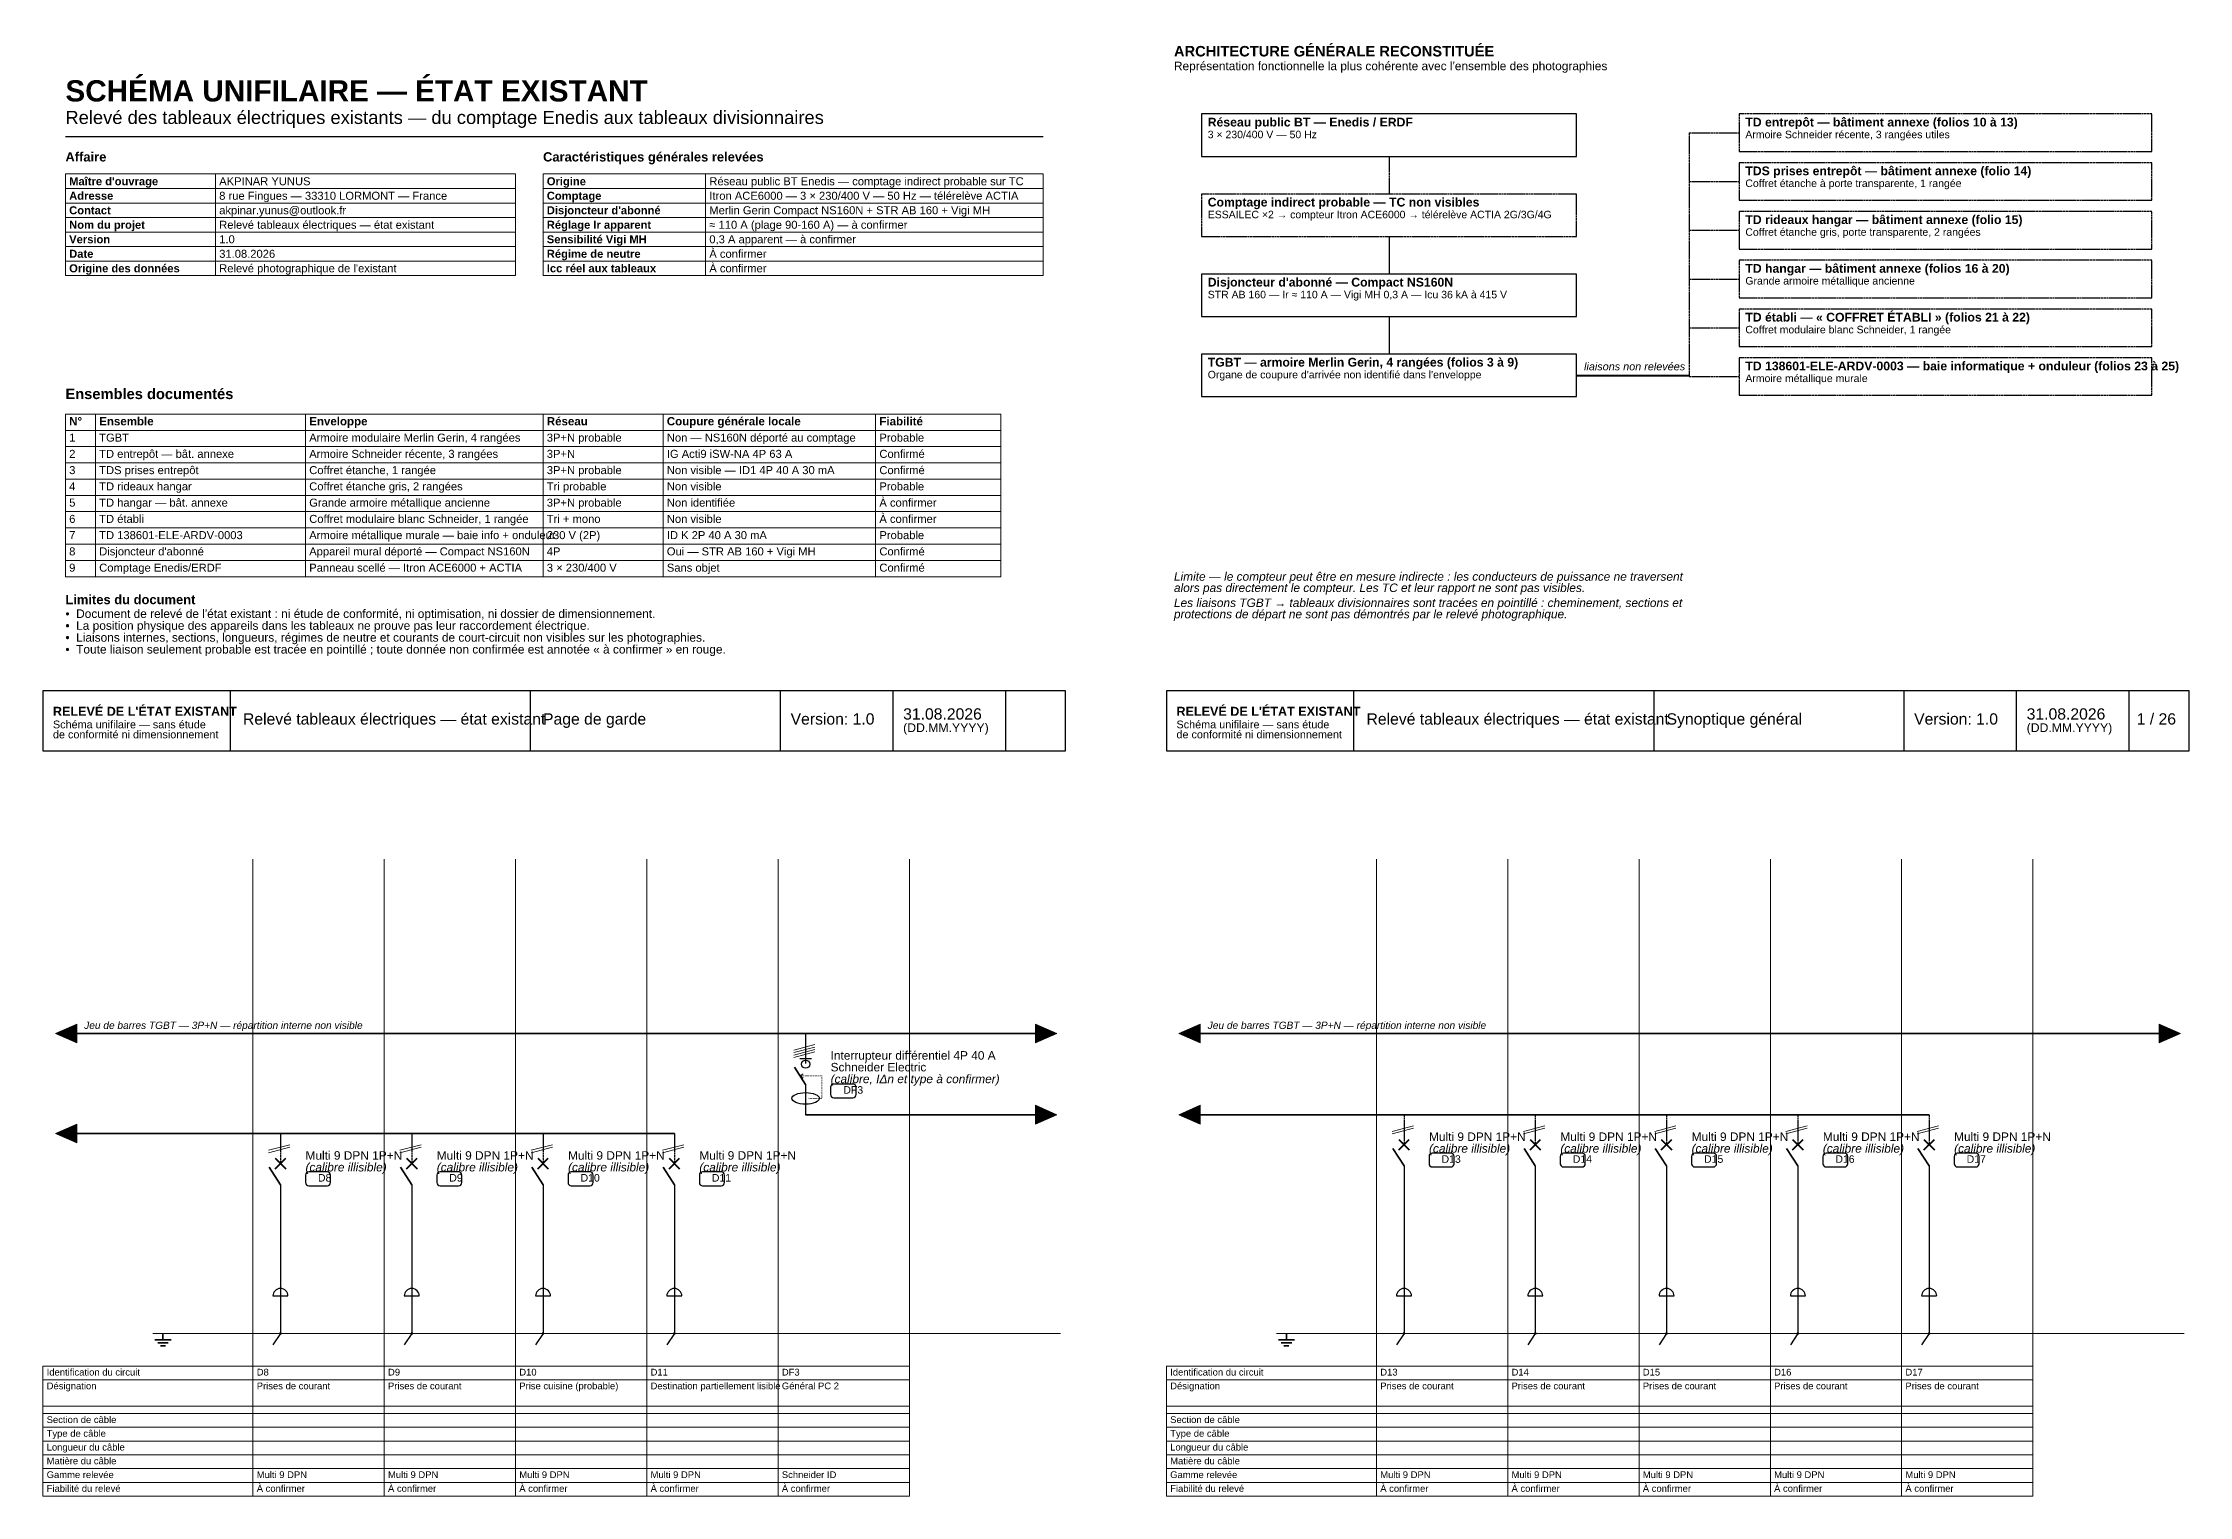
# Model space of a CAD drawing. Header units: millimetres. Extents: x 4 to 1561, y -1145 to 205.
# Drawn here: x 4 to 610, y -205 to 205 of the extents above; entities that cross this region are included whole.
import ezdxf

# ---------------------------------------------------------------- set-up
doc = ezdxf.new("R2010")
doc.units = ezdxf.units.MM
doc.header["$LTSCALE"] = 0.5
doc.linetypes.add('DASHED', pattern=[1.524, 1.27, -0.254])
doc.linetypes.add('DOT', pattern=[0.508, 0, -0.508])
for name, color, linetype, lineweight, plot in [('RENVOIS_FOLIO', 5, 'Continuous', 0, False), ('SCHEMA', 7, 'Continuous', 0, False), ('SCHEMA_PROBABLE', 7, 'DASHED', 0, False), ('SYMBOLES', 7, 'Continuous', 0, False), ('TERRE', 3, 'Continuous', 0, False), ('TEXTE', 7, 'Continuous', 0, False), ('TEXTE_A_CONFIRMER', 1, 'Continuous', 0, False), ('TRAME', 253, 'Continuous', 0, False)]:
    doc.layers.add(name, color=color, linetype=linetype, lineweight=lineweight, plot=plot)
doc.styles.add('SCHEMA', font='arial.ttf')
doc.styles.add('SCHEMA_GRAS', font='arialbd.ttf')
doc.styles.add('SCHEMA_ITAL', font='ariali.ttf')

msp = doc.modelspace()

# ---------------------------------------------------------------- hatches: boundary and pattern name
at = {"layer": 'RENVOIS_FOLIO'}
for points in [[(13.76, -72.13), (7.76, -74.78), (13.76, -77.42)], [(284.3, -72.13), (290.3, -74.78), (284.3, -77.42)], [(330.76, -72.13), (324.76, -74.78), (330.76, -77.42)], [(601.3, -72.13), (607.3, -74.78), (601.3, -77.42)], [(284.3, -95.06), (290.3, -97.71), (284.3, -100.35)], [(330.76, -95.06), (324.76, -97.71), (330.76, -100.35)], [(13.76, -100.35), (7.76, -103), (13.76, -105.65)]]:
    msp.add_hatch(color=7, dxfattribs=at).paths.add_polyline_path(points)
at = {"layer": 'SCHEMA'}
h = msp.add_hatch(color=7, dxfattribs=at)
edge = h.paths.add_edge_path()
edge.add_arc((71.26, -159.44), 0.388, 0, 360)
h = msp.add_hatch(color=7, dxfattribs=at)
edge = h.paths.add_edge_path()
edge.add_arc((108.3, -159.44), 0.388, 0, 360)
h = msp.add_hatch(color=7, dxfattribs=at)
edge = h.paths.add_edge_path()
edge.add_arc((145.34, -159.44), 0.388, 0, 360)
h = msp.add_hatch(color=7, dxfattribs=at)
edge = h.paths.add_edge_path()
edge.add_arc((182.39, -159.44), 0.388, 0, 360)
h = msp.add_hatch(color=7, dxfattribs=at)
edge = h.paths.add_edge_path()
edge.add_arc((388.26, -159.44), 0.388, 0, 360)
h = msp.add_hatch(color=7, dxfattribs=at)
edge = h.paths.add_edge_path()
edge.add_arc((425.3, -159.44), 0.388, 0, 360)
h = msp.add_hatch(color=7, dxfattribs=at)
edge = h.paths.add_edge_path()
edge.add_arc((462.34, -159.44), 0.388, 0, 360)
h = msp.add_hatch(color=7, dxfattribs=at)
edge = h.paths.add_edge_path()
edge.add_arc((499.39, -159.44), 0.388, 0, 360)
h = msp.add_hatch(color=7, dxfattribs=at)
edge = h.paths.add_edge_path()
edge.add_arc((536.43, -159.44), 0.388, 0, 360)

# ---------------------------------------------------------------- linework, layer by layer
at = {"layer": 'RENVOIS_FOLIO'}
for points in [[(13.76, -72.13), (7.76, -74.78), (13.76, -77.42)], [(284.3, -72.13), (290.3, -74.78), (284.3, -77.42)], [(330.76, -72.13), (324.76, -74.78), (330.76, -77.42)], [(601.3, -72.13), (607.3, -74.78), (601.3, -77.42)], [(284.3, -95.06), (290.3, -97.71), (284.3, -100.35)], [(330.76, -95.06), (324.76, -97.71), (330.76, -100.35)], [(13.76, -100.35), (7.76, -103), (13.76, -105.65)]]:
    msp.add_lwpolyline(points, close=True, dxfattribs=at)
at = {"layer": 'SCHEMA', "lineweight": 30}
for p, q in [((10.58, 178.25), (286.42, 178.25)), ((384.03, 150.03), (384.03, 139.45)), ((384.03, 127.45), (384.03, 116.87)), ((219.43, -74.78), (219.43, -83.24)), ((217.81, -81.83), (221.05, -81.83)), ((219.43, -89.24), (219.43, -97.71)), ((388.26, -112.17), (388.26, -159.44)), ((425.3, -112.17), (425.3, -159.44)), ((462.34, -112.17), (462.34, -159.44)), ((499.39, -112.17), (499.39, -159.44)), ((536.43, -112.17), (536.43, -159.44)), ((71.26, -117.46), (71.26, -159.44)), ((108.3, -117.46), (108.3, -159.44)), ((145.34, -117.46), (145.34, -159.44)), ((182.39, -117.46), (182.39, -159.44)), ((69.14, -148.86), (73.38, -148.86)), ((106.19, -148.86), (110.42, -148.86)), ((143.23, -148.86), (147.46, -148.86)), ((180.27, -148.86), (184.5, -148.86)), ((386.14, -148.86), (390.38, -148.86)), ((423.19, -148.86), (427.42, -148.86)), ((460.23, -148.86), (464.46, -148.86)), ((497.27, -148.86), (501.5, -148.86)), ((534.31, -148.86), (538.54, -148.86)), ((71.26, -159.44), (69.14, -162.62)), ((108.3, -159.44), (106.19, -162.62)), ((145.34, -159.44), (143.23, -162.62)), ((182.39, -159.44), (180.27, -162.62)), ((388.26, -159.44), (386.14, -162.62)), ((425.3, -159.44), (423.19, -162.62)), ((462.34, -159.44), (460.23, -162.62)), ((499.39, -159.44), (497.27, -162.62)), ((536.43, -159.44), (534.31, -162.62))]:
    msp.add_line(p, q, dxfattribs=at)
at = {"layer": 'SCHEMA', "lineweight": 40}
for p, q in [((436.94, 110.87), (468.69, 110.87)), ((386.78, -107.66), (389.74, -104.69)), ((386.78, -104.69), (389.74, -107.66)), ((423.82, -107.66), (426.78, -104.69)), ((423.82, -104.69), (426.78, -107.66)), ((460.86, -107.66), (463.83, -104.69)), ((460.86, -104.69), (463.83, -107.66)), ((497.9, -107.66), (500.87, -104.69)), ((497.9, -104.69), (500.87, -107.66)), ((534.95, -107.66), (537.91, -104.69)), ((534.95, -104.69), (537.91, -107.66)), ((69.78, -112.95), (72.74, -109.98)), ((69.78, -109.98), (72.74, -112.95)), ((106.82, -112.95), (109.78, -109.98)), ((106.82, -109.98), (109.78, -112.95)), ((143.86, -112.95), (146.83, -109.98)), ((143.86, -109.98), (146.83, -112.95)), ((180.9, -112.95), (183.87, -109.98)), ((180.9, -109.98), (183.87, -112.95))]:
    msp.add_line(p, q, dxfattribs=at)
at = {"layer": 'SCHEMA', "lineweight": 35}
for p, q in [((13.76, -74.78), (284.3, -74.78)), ((330.76, -74.78), (601.3, -74.78)), ((216.25, -84.3), (219.43, -89.24)), ((219.43, -97.71), (284.3, -97.71)), ((330.76, -97.71), (536.43, -97.71)), ((13.76, -103), (182.39, -103)), ((385.09, -107.23), (388.26, -112.17)), ((422.13, -107.23), (425.3, -112.17)), ((459.17, -107.23), (462.34, -112.17)), ((496.21, -107.23), (499.39, -112.17)), ((533.25, -107.23), (536.43, -112.17)), ((68.09, -112.53), (71.26, -117.46)), ((105.13, -112.53), (108.3, -117.46)), ((142.17, -112.53), (145.34, -117.46)), ((179.21, -112.53), (182.39, -117.46)), ((35.81, -161.21), (40.39, -161.21)), ((36.62, -162.06), (39.58, -162.06)), ((37.39, -162.9), (38.81, -162.9)), ((38.1, -159.44), (38.1, -161.21)), ((352.81, -161.21), (357.39, -161.21)), ((353.62, -162.06), (356.58, -162.06)), ((354.39, -162.9), (355.81, -162.9)), ((355.1, -159.44), (355.1, -161.21))]:
    msp.add_line(p, q, dxfattribs=at)
at = {"layer": 'SCHEMA', "lineweight": 30}
for points in [[(331.11, 172.61), (436.94, 172.61), (436.94, 184.6), (331.11, 184.6)], [(331.11, 127.45), (436.94, 127.45), (436.94, 139.45), (331.11, 139.45)], [(331.11, 104.87), (436.94, 104.87), (436.94, 116.87), (331.11, 116.87)]]:
    msp.add_lwpolyline(points, close=True, dxfattribs=at)
msp.add_circle((219.43, -83.46), 1.16, dxfattribs=at)
for centre in [(71.26, -148.86), (108.3, -148.86), (145.34, -148.86), (182.39, -148.86), (388.26, -148.86), (425.3, -148.86), (462.34, -148.86), (499.39, -148.86), (536.43, -148.86)]:
    msp.add_arc(centre, 2.12, 0, 180, dxfattribs=at)
msp.add_ellipse((219.43, -93.12), major_axis=(3.88, 0), ratio=0.418182, dxfattribs=at)
at = {"layer": 'SCHEMA_PROBABLE', "lineweight": 30}
for p, q in [((468.69, 179.31), (482.81, 179.31)), ((468.69, 179.31), (468.69, 110.52)), ((384.03, 172.61), (384.03, 162.02)), ((468.69, 165.55), (482.81, 165.55)), ((468.69, 151.79), (482.81, 151.79)), ((468.69, 138.03), (482.81, 138.03)), ((468.69, 124.28), (482.81, 124.28)), ((468.69, 110.52), (482.81, 110.52)), ((388.26, -97.71), (388.26, -106.17)), ((425.3, -97.71), (425.3, -106.17)), ((462.34, -97.71), (462.34, -106.17)), ((499.39, -97.71), (499.39, -106.17)), ((536.43, -97.71), (536.43, -106.17)), ((71.26, -103), (71.26, -111.47)), ((108.3, -103), (108.3, -111.47)), ((145.34, -103), (145.34, -111.47)), ((182.39, -103), (182.39, -111.47))]:
    msp.add_line(p, q, dxfattribs=at)
for points in [[(482.81, 174.02), (599.22, 174.02), (599.22, 184.6), (482.81, 184.6)], [(482.81, 160.26), (599.22, 160.26), (599.22, 170.84), (482.81, 170.84)], [(331.11, 150.03), (436.94, 150.03), (436.94, 162.02), (331.11, 162.02)], [(482.81, 146.5), (599.22, 146.5), (599.22, 157.08), (482.81, 157.08)], [(482.81, 132.74), (599.22, 132.74), (599.22, 143.33), (482.81, 143.33)], [(482.81, 118.98), (599.22, 118.98), (599.22, 129.57), (482.81, 129.57)], [(482.81, 105.23), (599.22, 105.23), (599.22, 115.81), (482.81, 115.81)]]:
    msp.add_lwpolyline(points, close=True, dxfattribs=at)
at = {"layer": 'SYMBOLES', "lineweight": 15}
for p, q in [((52.92, 163.58), (52.92, 167.67)), ((52.92, 159.48), (52.92, 163.58)), ((191.21, 163.58), (191.21, 167.67)), ((191.21, 159.48), (191.21, 163.58)), ((52.92, 155.39), (52.92, 159.48)), ((191.21, 155.39), (191.21, 159.48)), ((52.92, 151.3), (52.92, 155.39)), ((191.21, 151.3), (191.21, 155.39)), ((52.92, 147.21), (52.92, 151.3)), ((52.92, 143.11), (52.92, 147.21)), ((191.21, 147.21), (191.21, 151.3)), ((191.21, 143.11), (191.21, 147.21)), ((52.92, 139.02), (52.92, 143.11)), ((191.21, 139.02), (191.21, 143.11)), ((4.23, -168.62), (248.71, -168.62)), ((4.23, -205.31), (4.23, -168.62)), ((63.5, -205.31), (63.5, -168.62)), ((100.54, -205.31), (100.54, -168.62)), ((137.58, -205.31), (137.58, -168.62)), ((174.62, -205.31), (174.62, -168.62)), ((211.67, -205.31), (211.67, -168.62)), ((248.71, -205.31), (248.71, -168.62)), ((321.23, -168.62), (565.71, -168.62)), ((321.23, -205.31), (321.23, -168.62)), ((380.5, -205.31), (380.5, -168.62)), ((417.54, -205.31), (417.54, -168.62)), ((454.58, -205.31), (454.58, -168.62)), ((491.62, -205.31), (491.62, -168.62)), ((528.67, -205.31), (528.67, -168.62)), ((565.71, -205.31), (565.71, -168.62)), ((4.23, -172.5), (248.71, -172.5)), ((321.23, -172.5), (565.71, -172.5)), ((4.23, -179.91), (248.71, -179.91)), ((321.23, -179.91), (565.71, -179.91)), ((4.23, -182.02), (248.71, -182.02)), ((4.23, -185.9), (248.71, -185.9)), ((321.23, -182.02), (565.71, -182.02)), ((321.23, -185.9), (565.71, -185.9)), ((4.23, -189.78), (248.71, -189.78)), ((4.23, -193.66), (248.71, -193.66)), ((321.23, -189.78), (565.71, -189.78)), ((321.23, -193.66), (565.71, -193.66)), ((4.23, -197.54), (248.71, -197.54)), ((321.23, -197.54), (565.71, -197.54)), ((4.23, -201.43), (248.71, -201.43)), ((4.23, -205.31), (248.71, -205.31)), ((321.23, -201.43), (565.71, -201.43)), ((321.23, -205.31), (565.71, -205.31))]:
    msp.add_line(p, q, dxfattribs=at)
at = {"layer": 'SYMBOLES', "lineweight": 25}
for p, q in [((57.15, 4.94), (57.15, 21.87)), ((141.82, 4.94), (141.82, 21.87)), ((212.37, 4.94), (212.37, 21.87)), ((244.12, 4.94), (244.12, 21.87)), ((275.87, 4.94), (275.87, 21.87)), ((374.15, 4.94), (374.15, 21.87)), ((458.82, 4.94), (458.82, 21.87)), ((529.37, 4.94), (529.37, 21.87)), ((561.12, 4.94), (561.12, 21.87)), ((592.87, 4.94), (592.87, 21.87))]:
    msp.add_line(p, q, dxfattribs=at)
at = {"layer": 'SYMBOLES', "lineweight": 20}
for p, q in [((216.08, -79.54), (222.07, -77.95)), ((216.08, -80.21), (222.07, -78.62)), ((216.08, -80.88), (222.07, -79.29)), ((216.08, -81.55), (222.07, -79.96)), ((217.88, -86.77), (218.72, -86.14)), ((217.88, -86.77), (218.72, -87.41)), ((384.91, -102.47), (390.91, -100.88)), ((384.91, -103.14), (390.91, -101.55)), ((421.95, -102.47), (427.95, -100.88)), ((421.95, -103.14), (427.95, -101.55)), ((458.99, -102.47), (464.99, -100.88)), ((458.99, -103.14), (464.99, -101.55)), ((496.03, -102.47), (502.03, -100.88)), ((496.03, -103.14), (502.03, -101.55)), ((533.08, -102.47), (539.07, -100.88)), ((533.08, -103.14), (539.07, -101.55)), ((67.91, -107.76), (73.91, -106.17)), ((67.91, -108.43), (73.91, -106.85)), ((104.95, -107.76), (110.95, -106.17)), ((104.95, -108.43), (110.95, -106.85)), ((141.99, -107.76), (147.99, -106.17)), ((141.99, -108.43), (147.99, -106.85)), ((179.03, -107.76), (185.03, -106.17)), ((179.03, -108.43), (185.03, -106.85))]:
    msp.add_line(p, q, dxfattribs=at)
at = {"layer": 'SYMBOLES', "linetype": 'DOT', "lineweight": 20}
for p, q in [((217.88, -86.77), (224.01, -86.77)), ((224.01, -86.77), (224.01, -93.12)), ((224.01, -93.12), (220.13, -93.12))]:
    msp.add_line(p, q, dxfattribs=at)
at = {"layer": 'SYMBOLES', "lineweight": 15}
for points in [[(10.58, 163.58), (137.58, 163.58), (137.58, 167.67), (10.58, 167.67)], [(10.58, 159.48), (137.58, 159.48), (137.58, 163.58), (10.58, 163.58)], [(145.34, 163.58), (286.46, 163.58), (286.46, 167.67), (145.34, 167.67)], [(145.34, 159.48), (286.46, 159.48), (286.46, 163.58), (145.34, 163.58)], [(10.58, 155.39), (137.58, 155.39), (137.58, 159.48), (10.58, 159.48)], [(145.34, 155.39), (286.46, 155.39), (286.46, 159.48), (145.34, 159.48)], [(10.58, 151.3), (137.58, 151.3), (137.58, 155.39), (10.58, 155.39)], [(145.34, 151.3), (286.46, 151.3), (286.46, 155.39), (145.34, 155.39)], [(10.58, 147.21), (137.58, 147.21), (137.58, 151.3), (10.58, 151.3)], [(10.58, 143.11), (137.58, 143.11), (137.58, 147.21), (10.58, 147.21)], [(145.34, 147.21), (286.46, 147.21), (286.46, 151.3), (145.34, 151.3)], [(145.34, 143.11), (286.46, 143.11), (286.46, 147.21), (145.34, 147.21)], [(10.58, 139.02), (137.58, 139.02), (137.58, 143.11), (10.58, 143.11)], [(145.34, 139.02), (286.46, 139.02), (286.46, 143.11), (145.34, 143.11)]]:
    msp.add_lwpolyline(points, close=True, dxfattribs=at)
at = {"layer": 'SYMBOLES', "lineweight": 18}
for points in [[(10.58, 95.35), (19.05, 95.35), (19.05, 99.93), (10.58, 99.93)], [(19.05, 95.35), (78.32, 95.35), (78.32, 99.93), (19.05, 99.93)], [(78.32, 95.35), (145.34, 95.35), (145.34, 99.93), (78.32, 99.93)], [(145.34, 95.35), (179.21, 95.35), (179.21, 99.93), (145.34, 99.93)], [(179.21, 95.35), (239.18, 95.35), (239.18, 99.93), (179.21, 99.93)], [(239.18, 95.35), (274.46, 95.35), (274.46, 99.93), (239.18, 99.93)], [(10.58, 90.76), (19.05, 90.76), (19.05, 95.35), (10.58, 95.35)], [(19.05, 90.76), (78.32, 90.76), (78.32, 95.35), (19.05, 95.35)], [(78.32, 90.76), (145.34, 90.76), (145.34, 95.35), (78.32, 95.35)], [(145.34, 90.76), (179.21, 90.76), (179.21, 95.35), (145.34, 95.35)], [(179.21, 90.76), (239.18, 90.76), (239.18, 95.35), (179.21, 95.35)], [(239.18, 90.76), (274.46, 90.76), (274.46, 95.35), (239.18, 95.35)], [(10.58, 86.18), (19.05, 86.18), (19.05, 90.76), (10.58, 90.76)], [(10.58, 81.59), (19.05, 81.59), (19.05, 86.18), (10.58, 86.18)], [(19.05, 86.18), (78.32, 86.18), (78.32, 90.76), (19.05, 90.76)], [(19.05, 81.59), (78.32, 81.59), (78.32, 86.18), (19.05, 86.18)], [(78.32, 86.18), (145.34, 86.18), (145.34, 90.76), (78.32, 90.76)], [(78.32, 81.59), (145.34, 81.59), (145.34, 86.18), (78.32, 86.18)], [(145.34, 86.18), (179.21, 86.18), (179.21, 90.76), (145.34, 90.76)], [(145.34, 81.59), (179.21, 81.59), (179.21, 86.18), (145.34, 86.18)], [(179.21, 86.18), (239.18, 86.18), (239.18, 90.76), (179.21, 90.76)], [(179.21, 81.59), (239.18, 81.59), (239.18, 86.18), (179.21, 86.18)], [(239.18, 86.18), (274.46, 86.18), (274.46, 90.76), (239.18, 90.76)], [(239.18, 81.59), (274.46, 81.59), (274.46, 86.18), (239.18, 86.18)], [(10.58, 77), (19.05, 77), (19.05, 81.59), (10.58, 81.59)], [(19.05, 77), (78.32, 77), (78.32, 81.59), (19.05, 81.59)], [(78.32, 77), (145.34, 77), (145.34, 81.59), (78.32, 81.59)], [(145.34, 77), (179.21, 77), (179.21, 81.59), (145.34, 81.59)], [(179.21, 77), (239.18, 77), (239.18, 81.59), (179.21, 81.59)], [(239.18, 77), (274.46, 77), (274.46, 81.59), (239.18, 81.59)], [(10.58, 72.42), (19.05, 72.42), (19.05, 77), (10.58, 77)], [(19.05, 72.42), (78.32, 72.42), (78.32, 77), (19.05, 77)], [(78.32, 72.42), (145.34, 72.42), (145.34, 77), (78.32, 77)], [(145.34, 72.42), (179.21, 72.42), (179.21, 77), (145.34, 77)], [(179.21, 72.42), (239.18, 72.42), (239.18, 77), (179.21, 77)], [(239.18, 72.42), (274.46, 72.42), (274.46, 77), (239.18, 77)], [(10.58, 67.83), (19.05, 67.83), (19.05, 72.42), (10.58, 72.42)], [(10.58, 63.25), (19.05, 63.25), (19.05, 67.83), (10.58, 67.83)], [(19.05, 67.83), (78.32, 67.83), (78.32, 72.42), (19.05, 72.42)], [(19.05, 63.25), (78.32, 63.25), (78.32, 67.83), (19.05, 67.83)], [(78.32, 67.83), (145.34, 67.83), (145.34, 72.42), (78.32, 72.42)], [(78.32, 63.25), (145.34, 63.25), (145.34, 67.83), (78.32, 67.83)], [(145.34, 67.83), (179.21, 67.83), (179.21, 72.42), (145.34, 72.42)], [(145.34, 63.25), (179.21, 63.25), (179.21, 67.83), (145.34, 67.83)], [(179.21, 67.83), (239.18, 67.83), (239.18, 72.42), (179.21, 72.42)], [(179.21, 63.25), (239.18, 63.25), (239.18, 67.83), (179.21, 67.83)], [(239.18, 67.83), (274.46, 67.83), (274.46, 72.42), (239.18, 72.42)], [(239.18, 63.25), (274.46, 63.25), (274.46, 67.83), (239.18, 67.83)], [(10.58, 58.66), (19.05, 58.66), (19.05, 63.25), (10.58, 63.25)], [(19.05, 58.66), (78.32, 58.66), (78.32, 63.25), (19.05, 63.25)], [(78.32, 58.66), (145.34, 58.66), (145.34, 63.25), (78.32, 63.25)], [(145.34, 58.66), (179.21, 58.66), (179.21, 63.25), (145.34, 63.25)], [(179.21, 58.66), (239.18, 58.66), (239.18, 63.25), (179.21, 63.25)], [(239.18, 58.66), (274.46, 58.66), (274.46, 63.25), (239.18, 63.25)], [(10.58, 54.07), (19.05, 54.07), (19.05, 58.66), (10.58, 58.66)], [(19.05, 54.07), (78.32, 54.07), (78.32, 58.66), (19.05, 58.66)], [(78.32, 54.07), (145.34, 54.07), (145.34, 58.66), (78.32, 58.66)], [(145.34, 54.07), (179.21, 54.07), (179.21, 58.66), (145.34, 58.66)], [(179.21, 54.07), (239.18, 54.07), (239.18, 58.66), (179.21, 58.66)], [(239.18, 54.07), (274.46, 54.07), (274.46, 58.66), (239.18, 58.66)]]:
    msp.add_lwpolyline(points, close=True, dxfattribs=at)
at = {"layer": 'SYMBOLES', "lineweight": 25}
for points in [[(4.23, 4.94), (292.77, 4.94), (292.77, 21.87), (4.23, 21.87)], [(321.23, 4.94), (609.77, 4.94), (609.77, 21.87), (321.23, 21.87)]]:
    msp.add_lwpolyline(points, close=True, dxfattribs=at)
for points in [[(227.4, -92.95), (232.74, -92.95, 0.414214), (233.66, -92.03), (233.66, -89.98, 0.414214), (232.74, -89.07), (227.4, -89.07, 0.414214), (226.48, -89.98), (226.48, -92.03, 0.414214)], [(396.23, -112.45), (401.46, -112.45, 0.414214), (402.37, -111.54), (402.37, -109.49, 0.414214), (401.46, -108.57), (396.23, -108.57, 0.414214), (395.32, -109.49), (395.32, -111.54, 0.414214)], [(433.28, -112.45), (438.5, -112.45, 0.414214), (439.42, -111.54), (439.42, -109.49, 0.414214), (438.5, -108.57), (433.28, -108.57, 0.414214), (432.36, -109.49), (432.36, -111.54, 0.414214)], [(470.32, -112.45), (475.54, -112.45, 0.414214), (476.46, -111.54), (476.46, -109.49, 0.414214), (475.54, -108.57), (470.32, -108.57, 0.414214), (469.4, -109.49), (469.4, -111.54, 0.414214)], [(507.36, -112.45), (512.58, -112.45, 0.414214), (513.5, -111.54), (513.5, -109.49, 0.414214), (512.58, -108.57), (507.36, -108.57, 0.414214), (506.44, -109.49), (506.44, -111.54, 0.414214)], [(544.4, -112.45), (549.62, -112.45, 0.414214), (550.54, -111.54), (550.54, -109.49, 0.414214), (549.62, -108.57), (544.4, -108.57, 0.414214), (543.48, -109.49), (543.48, -111.54, 0.414214)], [(79.23, -117.75), (84.45, -117.75, 0.414214), (85.37, -116.83), (85.37, -114.78, 0.414214), (84.45, -113.87), (79.23, -113.87, 0.414214), (78.32, -114.78), (78.32, -116.83, 0.414214)], [(116.28, -117.75), (121.5, -117.75, 0.414214), (122.41, -116.83), (122.41, -114.78, 0.414214), (121.5, -113.87), (116.28, -113.87, 0.414214), (115.36, -114.78), (115.36, -116.83, 0.414214)], [(153.32, -117.75), (158.54, -117.75, 0.414214), (159.46, -116.83), (159.46, -114.78, 0.414214), (158.54, -113.87), (153.32, -113.87, 0.414214), (152.4, -114.78), (152.4, -116.83, 0.414214)], [(190.36, -117.75), (195.58, -117.75, 0.414214), (196.5, -116.83), (196.5, -114.78, 0.414214), (195.58, -113.87), (190.36, -113.87, 0.414214), (189.44, -114.78), (189.44, -116.83, 0.414214)]]:
    msp.add_lwpolyline(points, format="xyb", close=True, dxfattribs=at)
at = {"layer": 'TERRE', "color": 3}
for p, q in [((35.28, -159.44), (291.36, -159.44)), ((352.28, -159.44), (608.36, -159.44))]:
    msp.add_line(p, q, dxfattribs=at)
at = {"layer": 'TERRE', "color": 2, "linetype": 'DASHED'}
for p, q in [((36.69, -159.44), (291.36, -159.44)), ((353.69, -159.44), (608.36, -159.44))]:
    msp.add_line(p, q, dxfattribs=at)
at = {"layer": 'TRAME'}
for p, q in [((63.5, -205.31), (63.5, -25.64)), ((100.54, -205.31), (100.54, -25.64)), ((137.58, -205.31), (137.58, -25.64)), ((174.62, -205.31), (174.62, -25.64)), ((211.67, -205.31), (211.67, -25.64)), ((248.71, -205.31), (248.71, -25.64)), ((380.5, -205.31), (380.5, -25.64)), ((417.54, -205.31), (417.54, -25.64)), ((454.58, -205.31), (454.58, -25.64)), ((491.62, -205.31), (491.62, -25.64)), ((528.67, -205.31), (528.67, -25.64)), ((565.71, -205.31), (565.71, -25.64))]:
    msp.add_line(p, q, dxfattribs=at)

# ---------------------------------------------------------------- texts
at = {"layer": 'TEXTE'}
for s, height, style, p in [('ARCHITECTURE GÉNÉRALE RECONSTITUÉE', 2.9633, 'SCHEMA_GRAS', (323.35, 200.83)), ('SCHÉMA UNIFILAIRE — ÉTAT EXISTANT', 5.9972, 'SCHEMA_GRAS', (10.58, 188.13)), ("Représentation fonctionnelle la plus cohérente avec l'ensemble des photographies", 2.3989, 'SCHEMA', (323.35, 196.95)), ('Relevé des tableaux électriques existants — du comptage Enedis aux tableaux divisionnaires', 3.7042, 'SCHEMA', (10.58, 181.78)), ('Réseau public BT — Enedis / ERDF', 2.4694, 'SCHEMA_GRAS', (332.88, 181.07)), ('TD entrepôt — bâtiment annexe (folios 10 à 13)', 2.4694, 'SCHEMA_GRAS', (484.57, 181.07)), ('3 × 230/400 V — 50 Hz', 2.1167, 'SCHEMA', (332.88, 177.76)), ('Armoire Schneider récente, 3 rangées utiles', 2.1167, 'SCHEMA', (484.57, 177.76)), ('Affaire', 2.611, 'SCHEMA_GRAS', (10.58, 171.2)), ('Caractéristiques générales relevées', 2.6106, 'SCHEMA_GRAS', (145.34, 171.2)), ('TDS prises entrepôt — bâtiment annexe (folio 14)', 2.4694, 'SCHEMA_GRAS', (484.57, 167.32)), ("Maître d'ouvrage", 2.2578, 'SCHEMA_GRAS', (11.64, 164.49)), ('AKPINAR YUNUS', 2.2578, 'SCHEMA', (53.97, 164.49)), ('Origine', 2.258, 'SCHEMA_GRAS', (146.4, 164.49)), ('Réseau public BT Enedis — comptage indirect probable sur TC', 2.2578, 'SCHEMA', (192.26, 164.49)), ('Coffret étanche à porte transparente, 1 rangée', 2.1167, 'SCHEMA', (484.57, 164)), ('Adresse', 2.258, 'SCHEMA_GRAS', (11.64, 160.4)), ('Contact', 2.258, 'SCHEMA_GRAS', (11.64, 156.31)), ('8 rue Fingues — 33310 LORMONT — France', 2.2578, 'SCHEMA', (53.97, 160.4)), ('akpinar.yunus@outlook.fr', 2.2578, 'SCHEMA', (53.97, 156.31)), ('Comptage', 2.258, 'SCHEMA_GRAS', (146.4, 160.4)), ("Disjoncteur d'abonné", 2.2578, 'SCHEMA_GRAS', (146.4, 156.31)), ('Merlin Gerin Compact NS160N + STR AB 160 + Vigi MH', 2.2578, 'SCHEMA', (192.26, 156.31)), ('Itron ACE6000 — 3 × 230/400 V — 50 Hz — télérelève ACTIA', 2.2578, 'SCHEMA', (192.26, 160.4)), ('Comptage indirect probable — TC non visibles', 2.4694, 'SCHEMA_GRAS', (332.88, 158.5)), ('ESSAILEC ×2 → compteur Itron ACE6000 → télérelève ACTIA 2G/3G/4G', 2.1167, 'SCHEMA', (332.88, 155.18)), ('Nom du projet', 2.2578, 'SCHEMA_GRAS', (11.64, 152.22)), ('Relevé tableaux électriques — état existant', 2.2578, 'SCHEMA', (53.97, 152.22)), ('Réglage Ir apparent', 2.2578, 'SCHEMA_GRAS', (146.4, 152.22)), ('≈ 110 A (plage 90-160 A) — à confirmer', 2.2578, 'SCHEMA', (192.26, 152.22)), ('TD rideaux hangar — bâtiment annexe (folio 15)', 2.4694, 'SCHEMA_GRAS', (484.57, 153.56)), ('Coffret étanche gris, porte transparente, 2 rangées', 2.1167, 'SCHEMA', (484.57, 150.24)), ('Version', 2.258, 'SCHEMA_GRAS', (11.64, 148.12)), ('Date', 2.258, 'SCHEMA_GRAS', (11.64, 144.03)), ('31.08.2026', 2.258, 'SCHEMA', (53.97, 144.03)), ('1.0', 2.258, 'SCHEMA', (53.97, 148.12)), ('Sensibilité Vigi MH', 2.2578, 'SCHEMA_GRAS', (146.4, 148.12)), ('Régime de neutre', 2.2578, 'SCHEMA_GRAS', (146.4, 144.03)), ('0,3 A apparent — à confirmer', 2.2578, 'SCHEMA', (192.26, 148.12)), ('Origine des données', 2.2578, 'SCHEMA_GRAS', (11.64, 139.94)), ("Relevé photographique de l'existant", 2.2578, 'SCHEMA', (53.97, 139.94)), ('Icc réel aux tableaux', 2.2578, 'SCHEMA_GRAS', (146.4, 139.94)), ('TD hangar — bâtiment annexe (folios 16 à 20)', 2.4694, 'SCHEMA_GRAS', (484.57, 139.8)), ('STR AB 160 — Ir ≈ 110 A — Vigi MH 0,3 A — Icu 36 kA à 415 V', 2.1167, 'SCHEMA', (332.88, 132.6)), ("Disjoncteur d'abonné — Compact NS160N", 2.4694, 'SCHEMA_GRAS', (332.88, 135.92)), ('Grande armoire métallique ancienne', 2.1167, 'SCHEMA', (484.57, 136.48)), ('TD établi — « COFFRET ÉTABLI » (folios 21 à 22)', 2.4694, 'SCHEMA_GRAS', (484.57, 126.04)), ('Coffret modulaire blanc Schneider, 1 rangée', 2.1167, 'SCHEMA', (484.57, 122.72)), ('TGBT — armoire Merlin Gerin, 4 rangées (folios 3 à 9)', 2.4694, 'SCHEMA_GRAS', (332.88, 113.34)), ("Organe de coupure d'arrivée non identifié dans l'enveloppe", 2.1167, 'SCHEMA', (332.88, 110.02)), ('Armoire métallique murale', 2.1167, 'SCHEMA', (484.57, 108.97)), ('TD 138601-ELE-ARDV-0003 — baie informatique + onduleur (folios 23 à 25)', 2.4694, 'SCHEMA_GRAS', (484.57, 112.28)), ('Ensembles documentés', 2.9633, 'SCHEMA_GRAS', (10.58, 104.17)), ('N°', 2.328, 'SCHEMA_GRAS', (11.64, 96.76)), ('Ensemble', 2.328, 'SCHEMA_GRAS', (20.11, 96.76)), ('Enveloppe', 2.328, 'SCHEMA_GRAS', (79.37, 96.76)), ('Réseau', 2.328, 'SCHEMA_GRAS', (146.4, 96.76)), ('Coupure générale locale', 2.3283, 'SCHEMA_GRAS', (180.27, 96.76)), ('Fiabilité', 2.328, 'SCHEMA_GRAS', (240.24, 96.76)), ('1', 2.26, 'SCHEMA', (11.64, 92.17)), ('TGBT', 2.258, 'SCHEMA', (20.11, 92.17)), ('Armoire modulaire Merlin Gerin, 4 rangées', 2.2578, 'SCHEMA', (79.37, 92.17)), ('3P+N probable', 2.2578, 'SCHEMA', (146.4, 92.17)), ('Probable', 2.258, 'SCHEMA', (240.24, 92.17)), ('3', 2.26, 'SCHEMA', (11.64, 83)), ('2', 2.26, 'SCHEMA', (11.64, 87.59)), ('TD entrepôt — bât. annexe', 2.2578, 'SCHEMA', (20.11, 87.59)), ('TDS prises entrepôt', 2.2578, 'SCHEMA', (20.11, 83)), ('Armoire Schneider récente, 3 rangées', 2.2578, 'SCHEMA', (79.37, 87.59)), ('Coffret étanche, 1 rangée', 2.2578, 'SCHEMA', (79.37, 83)), ('3P+N', 2.258, 'SCHEMA', (146.4, 87.59)), ('3P+N probable', 2.2578, 'SCHEMA', (146.4, 83)), ('IG Acti9 iSW-NA 4P 63 A', 2.2578, 'SCHEMA', (180.27, 87.59)), ('Confirmé', 2.258, 'SCHEMA', (240.24, 87.59)), ('Confirmé', 2.258, 'SCHEMA', (240.24, 83)), ('4', 2.26, 'SCHEMA', (11.64, 78.42)), ('TD rideaux hangar', 2.2578, 'SCHEMA', (20.11, 78.42)), ('Coffret étanche gris, 2 rangées', 2.2578, 'SCHEMA', (79.37, 78.42)), ('Tri probable', 2.2578, 'SCHEMA', (146.4, 78.42)), ('Probable', 2.258, 'SCHEMA', (240.24, 78.42)), ('5', 2.26, 'SCHEMA', (11.64, 73.83)), ('TD hangar — bât. annexe', 2.2578, 'SCHEMA', (20.11, 73.83)), ('Grande armoire métallique ancienne', 2.2578, 'SCHEMA', (79.37, 73.83)), ('3P+N probable', 2.2578, 'SCHEMA', (146.4, 73.83)), ('6', 2.26, 'SCHEMA', (11.64, 69.24)), ('7', 2.26, 'SCHEMA', (11.64, 64.66)), ('TD établi', 2.258, 'SCHEMA', (20.11, 69.24)), ('TD 138601-ELE-ARDV-0003', 2.2578, 'SCHEMA', (20.11, 64.66)), ('Armoire métallique murale — baie info + onduleur', 2.2578, 'SCHEMA', (79.37, 64.66)), ('Coffret modulaire blanc Schneider, 1 rangée', 2.2578, 'SCHEMA', (79.37, 69.24)), ('Tri + mono', 2.258, 'SCHEMA', (146.4, 69.24)), ('230 V (2P)', 2.258, 'SCHEMA', (146.4, 64.66)), ('ID K 2P 40 A 30 mA', 2.2578, 'SCHEMA', (180.27, 64.66)), ('Probable', 2.258, 'SCHEMA', (240.24, 64.66)), ('8', 2.26, 'SCHEMA', (11.64, 60.07)), ("Disjoncteur d'abonné", 2.2578, 'SCHEMA', (20.11, 60.07)), ('Appareil mural déporté — Compact NS160N', 2.2578, 'SCHEMA', (79.37, 60.07)), ('4P', 2.258, 'SCHEMA', (146.4, 60.07)), ('Oui — STR AB 160 + Vigi MH', 2.2578, 'SCHEMA', (180.27, 60.07)), ('Confirmé', 2.258, 'SCHEMA', (240.24, 60.07)), ('9', 2.26, 'SCHEMA', (11.64, 55.48)), ('Comptage Enedis/ERDF', 2.2578, 'SCHEMA', (20.11, 55.48)), ('Panneau scellé — Itron ACE6000 + ACTIA', 2.2578, 'SCHEMA', (79.37, 55.48)), ('3 × 230/400 V', 2.2578, 'SCHEMA', (146.4, 55.48)), ('Sans objet', 2.258, 'SCHEMA', (180.27, 55.48)), ('Confirmé', 2.258, 'SCHEMA', (240.24, 55.48)), ('Limites du document', 2.6106, 'SCHEMA_GRAS', (10.58, 46.31)), ("•  Document de relevé de l'état existant : ni étude de conformité, ni optimisation, ni dossier de dimensionnement.", 2.39889, 'SCHEMA', (10.58, 42.43)), ('•  La position physique des appareils dans les tableaux ne prouve pas leur raccordement électrique.', 2.3989, 'SCHEMA', (10.58, 39.08)), ('•  Liaisons internes, sections, longueurs, régimes de neutre et courants de court-circuit non visibles sur les photographies.', 2.39889, 'SCHEMA', (10.58, 35.73)), ('•  Toute liaison seulement probable est tracée en pointillé ; toute donnée non confirmée est annotée « à confirmer » en rouge.', 2.39889, 'SCHEMA', (10.58, 32.38)), ('Schéma unifilaire — sans étude', 2.1872, 'SCHEMA', (7.06, 11.29)), ("RELEVÉ DE L'ÉTAT EXISTANT", 2.54, 'SCHEMA_GRAS', (7.06, 14.82)), ('Relevé tableaux électriques — état existant', 3.175, 'SCHEMA', (60.68, 12.35)), ('Page de garde', 3.175, 'SCHEMA', (145.34, 12.35)), ('Version: 1.0', 3.175, 'SCHEMA', (215.19, 12.35)), ('31.08.2026', 3.175, 'SCHEMA', (246.94, 13.76)), ('(DD.MM.YYYY)', 2.4694, 'SCHEMA', (246.94, 10.23)), ('Schéma unifilaire — sans étude', 2.1872, 'SCHEMA', (324.06, 11.29)), ("RELEVÉ DE L'ÉTAT EXISTANT", 2.54, 'SCHEMA_GRAS', (324.06, 14.82)), ('Relevé tableaux électriques — état existant', 3.175, 'SCHEMA', (377.68, 12.35)), ('Synoptique général', 3.175, 'SCHEMA', (462.34, 12.35)), ('Version: 1.0', 3.175, 'SCHEMA', (532.19, 12.35)), ('31.08.2026', 3.175, 'SCHEMA', (563.94, 13.76)), ('(DD.MM.YYYY)', 2.4694, 'SCHEMA', (563.94, 10.23)), ('1 / 26', 3.175, 'SCHEMA', (594.99, 12.35)), ('de conformité ni dimensionnement', 2.1872, 'SCHEMA', (7.06, 8.47)), ('de conformité ni dimensionnement', 2.1872, 'SCHEMA', (324.06, 8.47)), ('Jeu de barres TGBT — 3P+N — répartition interne non visible', 2.0461, 'SCHEMA_ITAL', (15.88, -73.51)), ('Jeu de barres TGBT — 3P+N — répartition interne non visible', 2.0461, 'SCHEMA_ITAL', (332.88, -73.51)), ('4', 1.91, 'SCHEMA', (11.82, -75.41)), ('6', 1.91, 'SCHEMA', (286.24, -75.41)), ('5', 1.91, 'SCHEMA', (328.82, -75.41)), ('7', 1.91, 'SCHEMA', (603.24, -75.41)), ('Schneider Electric', 2.3989, 'SCHEMA', (226.48, -85.5)), ('Interrupteur différentiel 4P 40 A', 2.3989, 'SCHEMA', (226.48, -82.19)), ('DF3', 2.117, 'SCHEMA', (230.07, -91.78)), ('6', 1.91, 'SCHEMA', (286.24, -98.34)), ('5', 1.91, 'SCHEMA', (328.82, -98.34)), ('4', 1.91, 'SCHEMA', (11.82, -103.64)), ('Multi 9 DPN 1P+N', 2.3989, 'SCHEMA', (395.32, -105.12)), ('Multi 9 DPN 1P+N', 2.3989, 'SCHEMA', (432.36, -105.12)), ('Multi 9 DPN 1P+N', 2.3989, 'SCHEMA', (469.4, -105.12)), ('Multi 9 DPN 1P+N', 2.3989, 'SCHEMA', (506.44, -105.12)), ('Multi 9 DPN 1P+N', 2.3989, 'SCHEMA', (543.48, -105.12)), ('Multi 9 DPN 1P+N', 2.3989, 'SCHEMA', (78.32, -110.41)), ('Multi 9 DPN 1P+N', 2.3989, 'SCHEMA', (115.36, -110.41)), ('Multi 9 DPN 1P+N', 2.3989, 'SCHEMA', (152.4, -110.41)), ('Multi 9 DPN 1P+N', 2.3989, 'SCHEMA', (189.44, -110.41)), ('D8', 2.117, 'SCHEMA', (81.84, -116.58)), ('D9', 2.117, 'SCHEMA', (118.89, -116.58)), ('D10', 2.117, 'SCHEMA', (155.93, -116.58)), ('D11', 2.117, 'SCHEMA', (192.97, -116.58)), ('D13', 2.117, 'SCHEMA', (398.85, -111.29)), ('D14', 2.117, 'SCHEMA', (435.89, -111.29)), ('D15', 2.117, 'SCHEMA', (472.93, -111.29)), ('D16', 2.117, 'SCHEMA', (509.97, -111.29)), ('D17', 2.117, 'SCHEMA', (547.01, -111.29)), ('Identification du circuit', 1.905, 'SCHEMA', (5.29, -171.3)), ('D8', 1.905, 'SCHEMA', (64.56, -171.3)), ('D9', 1.905, 'SCHEMA', (101.6, -171.3)), ('D10', 1.905, 'SCHEMA', (138.64, -171.3)), ('D11', 1.905, 'SCHEMA', (175.68, -171.3)), ('DF3', 1.905, 'SCHEMA', (212.72, -171.3)), ('Identification du circuit', 1.905, 'SCHEMA', (322.29, -171.3)), ('D13', 1.905, 'SCHEMA', (381.56, -171.3)), ('D14', 1.905, 'SCHEMA', (418.6, -171.3)), ('D15', 1.905, 'SCHEMA', (455.64, -171.3)), ('D16', 1.905, 'SCHEMA', (492.68, -171.3)), ('D17', 1.905, 'SCHEMA', (529.73, -171.3)), ('Désignation', 1.905, 'SCHEMA', (5.29, -175.18)), ('Prises de courant', 1.905, 'SCHEMA', (64.56, -175.18)), ('Prises de courant', 1.905, 'SCHEMA', (101.6, -175.18)), ('Prise cuisine (probable)', 1.905, 'SCHEMA', (138.64, -175.18)), ('Destination partiellement lisible', 1.905, 'SCHEMA', (175.68, -175.18)), ('Général PC 2', 1.905, 'SCHEMA', (212.72, -175.18)), ('Désignation', 1.905, 'SCHEMA', (322.29, -175.18)), ('Prises de courant', 1.905, 'SCHEMA', (381.56, -175.18)), ('Prises de courant', 1.905, 'SCHEMA', (418.6, -175.18)), ('Prises de courant', 1.905, 'SCHEMA', (455.64, -175.18)), ('Prises de courant', 1.905, 'SCHEMA', (492.68, -175.18)), ('Prises de courant', 1.905, 'SCHEMA', (529.73, -175.18)), ('Type de câble', 1.905, 'SCHEMA', (5.29, -188.58)), ('Section de câble', 1.905, 'SCHEMA', (5.29, -184.7)), ('Type de câble', 1.905, 'SCHEMA', (322.29, -188.58)), ('Section de câble', 1.905, 'SCHEMA', (322.29, -184.7)), ('Longueur du câble', 1.905, 'SCHEMA', (5.29, -192.46)), ('Longueur du câble', 1.905, 'SCHEMA', (322.29, -192.46)), ('Gamme relevée', 1.905, 'SCHEMA', (5.29, -200.23)), ('Matière du câble', 1.905, 'SCHEMA', (5.29, -196.34)), ('Multi 9 DPN', 1.905, 'SCHEMA', (64.56, -200.23)), ('Multi 9 DPN', 1.905, 'SCHEMA', (101.6, -200.23)), ('Multi 9 DPN', 1.905, 'SCHEMA', (138.64, -200.23)), ('Multi 9 DPN', 1.905, 'SCHEMA', (175.68, -200.23)), ('Schneider ID', 1.905, 'SCHEMA', (212.72, -200.23)), ('Gamme relevée', 1.905, 'SCHEMA', (322.29, -200.23)), ('Matière du câble', 1.905, 'SCHEMA', (322.29, -196.34)), ('Multi 9 DPN', 1.905, 'SCHEMA', (381.56, -200.23)), ('Multi 9 DPN', 1.905, 'SCHEMA', (418.6, -200.23)), ('Multi 9 DPN', 1.905, 'SCHEMA', (455.64, -200.23)), ('Multi 9 DPN', 1.905, 'SCHEMA', (492.68, -200.23)), ('Multi 9 DPN', 1.905, 'SCHEMA', (529.73, -200.23)), ('Fiabilité du relevé', 1.905, 'SCHEMA', (5.29, -204.11)), ('Fiabilité du relevé', 1.905, 'SCHEMA', (322.29, -204.11))]:
    msp.add_text(s, height=height, dxfattribs=dict(at, style=style)).set_placement(p)
at = {"layer": 'TEXTE_A_CONFIRMER'}
for s, height, style, p in [('À confirmer', 2.2578, 'SCHEMA', (192.26, 144.03)), ('À confirmer', 2.2578, 'SCHEMA', (192.26, 139.94)), ('liaisons non relevées', 2.1872, 'SCHEMA_ITAL', (439.06, 112.28)), ('Non — NS160N déporté au comptage', 2.2578, 'SCHEMA', (180.27, 92.17)), ('Non visible — ID1 4P 40 A 30 mA', 2.2578, 'SCHEMA', (180.27, 83)), ('Non visible', 2.2578, 'SCHEMA', (180.27, 78.42)), ('Non identifiée', 2.2578, 'SCHEMA', (180.27, 73.83)), ('À confirmer', 2.2578, 'SCHEMA', (240.24, 73.83)), ('Non visible', 2.2578, 'SCHEMA', (180.27, 69.24)), ('À confirmer', 2.2578, 'SCHEMA', (240.24, 69.24)), ('Limite — le compteur peut être en mesure indirecte : les conducteurs de puissance ne traversent', 2.3989, 'SCHEMA_ITAL', (323.35, 52.92)), ('alors pas directement le compteur. Les TC et leur rapport ne sont pas visibles.', 2.3989, 'SCHEMA_ITAL', (323.35, 49.74)), ('protections de départ ne sont pas démontrés par le relevé photographique.', 2.3989, 'SCHEMA_ITAL', (323.35, 42.33)), ('Les liaisons TGBT → tableaux divisionnaires sont tracées en pointillé : cheminement, sections et', 2.3989, 'SCHEMA_ITAL', (323.35, 45.51)), ('(calibre, IΔn et type à confirmer)', 2.3989, 'SCHEMA_ITAL', (226.48, -88.82)), ('(calibre illisible)', 2.3989, 'SCHEMA_ITAL', (395.32, -108.43)), ('(calibre illisible)', 2.3989, 'SCHEMA_ITAL', (432.36, -108.43)), ('(calibre illisible)', 2.3989, 'SCHEMA_ITAL', (469.4, -108.43)), ('(calibre illisible)', 2.3989, 'SCHEMA_ITAL', (506.44, -108.43)), ('(calibre illisible)', 2.3989, 'SCHEMA_ITAL', (543.48, -108.43)), ('(calibre illisible)', 2.3989, 'SCHEMA_ITAL', (78.32, -113.72)), ('(calibre illisible)', 2.3989, 'SCHEMA_ITAL', (115.36, -113.72)), ('(calibre illisible)', 2.3989, 'SCHEMA_ITAL', (152.4, -113.72)), ('(calibre illisible)', 2.3989, 'SCHEMA_ITAL', (189.44, -113.72)), ('À confirmer', 1.905, 'SCHEMA', (64.56, -204.11)), ('À confirmer', 1.905, 'SCHEMA', (101.6, -204.11)), ('À confirmer', 1.905, 'SCHEMA', (138.64, -204.11)), ('À confirmer', 1.905, 'SCHEMA', (175.68, -204.11)), ('À confirmer', 1.905, 'SCHEMA', (212.72, -204.11)), ('À confirmer', 1.905, 'SCHEMA', (381.56, -204.11)), ('À confirmer', 1.905, 'SCHEMA', (418.6, -204.11)), ('À confirmer', 1.905, 'SCHEMA', (455.64, -204.11)), ('À confirmer', 1.905, 'SCHEMA', (492.68, -204.11)), ('À confirmer', 1.905, 'SCHEMA', (529.73, -204.11))]:
    msp.add_text(s, height=height, dxfattribs=dict(at, style=style)).set_placement(p)

doc.saveas('drawing.dxf')
